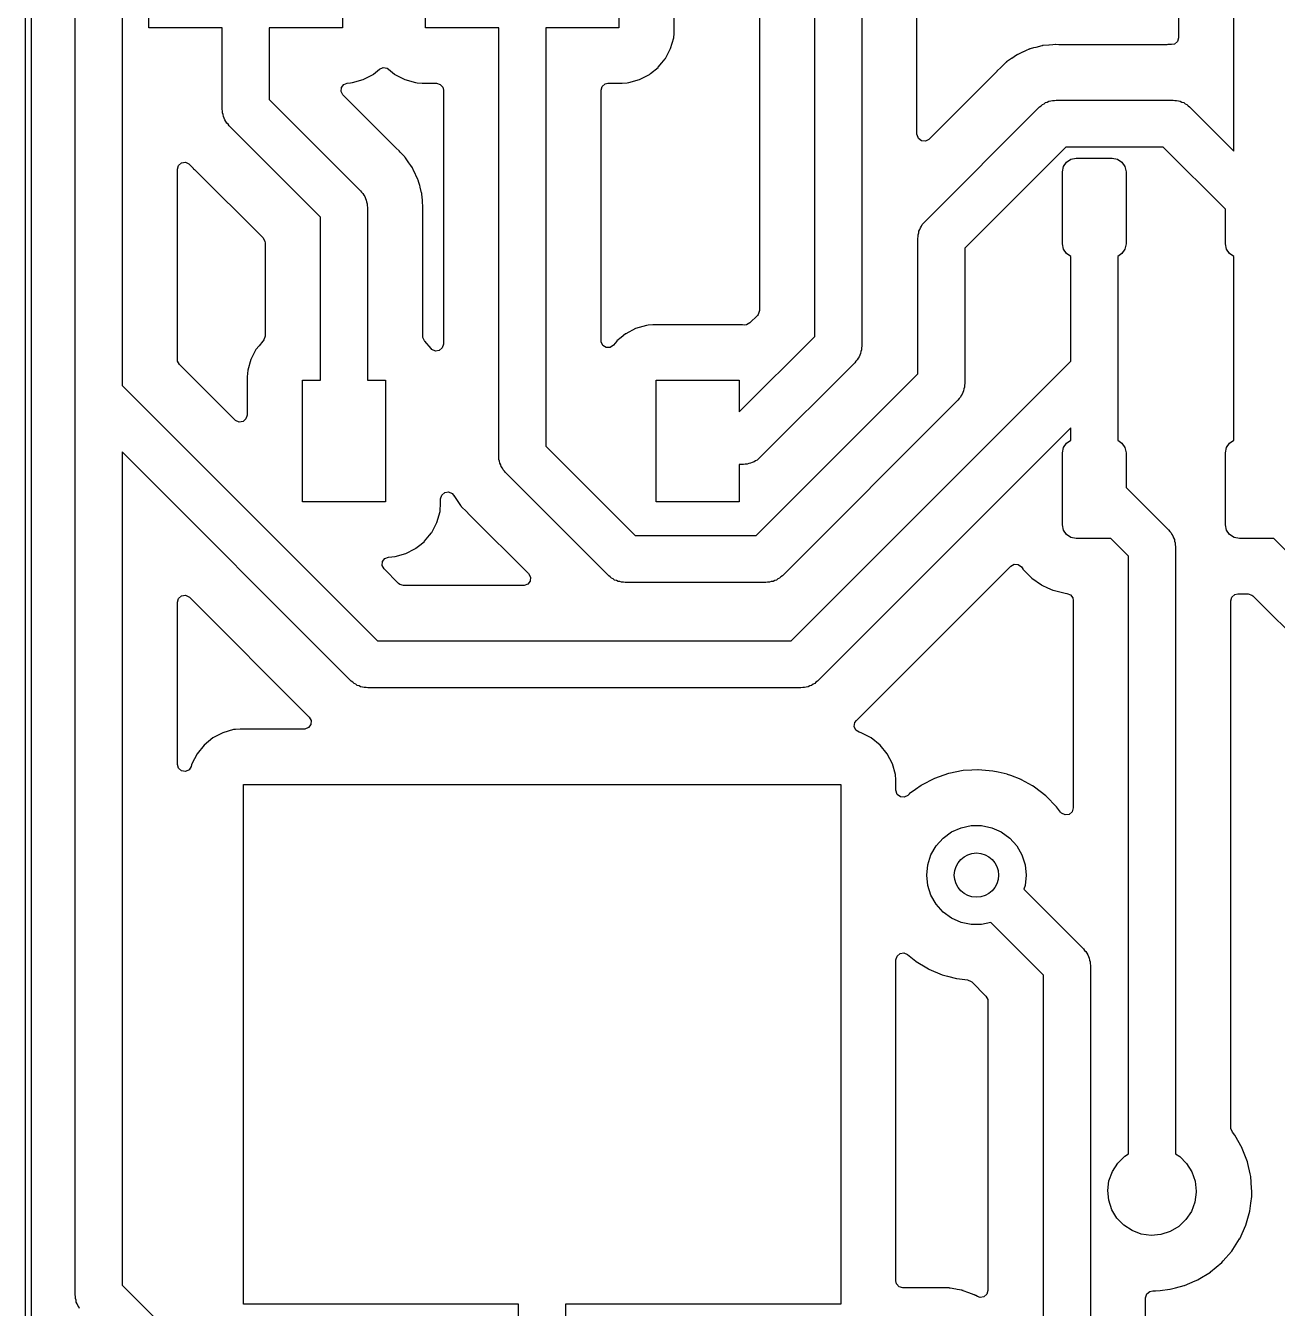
# Model space of a CAD drawing. Extents: x 86.3 to 160.1, y -151.8 to -76.2.
# Drawn here: x 86.31 to 108.95, y -124.04 to -100.84 of the extents above; entities that cross this region are included whole.
import ezdxf

# ---------------------------------------------------------------- set-up
doc = ezdxf.new("R2010")
doc.units = 0
doc.layers.add('BLACK', color=7, linetype='CONTINUOUS')

msp = doc.modelspace()

# ---------------------------------------------------------------- linework, layer by layer
at = {"layer": 'BLACK', "linetype": 'CONTINUOUS'}
for p, q in [((86.31, -151.765), (86.31, -76.2)), ((86.41, -76.25), (86.41, -151.715)), ((87.205, -123.795), (87.205, -95.885)), ((88.055, -96.061), (88.055, -107.349)), ((98.0405, -100.943), (98.0405, -99.0272)), ((88.54, -100.885), (88.54, -99.085)), ((92.04, -99.085), (92.04, -100.885)), ((93.54, -100.885), (93.54, -99.085)), ((97.04, -99.085), (97.04, -100.885)), ((100.58, -106.464), (100.58, -99.1475)), ((101.43, -99.1475), (101.43, -106.64)), ((99.5795, -99.7247), (99.5795, -105.997)), ((108.16, -103.114), (108.16, -99.695)), ((107.159, -99.8085), (107.159, -101.062)), ((102.43, -102.812), (102.43, -100.186)), ((89.865, -100.885), (88.54, -100.885)), ((89.865, -102.355), (89.865, -100.885)), ((92.04, -100.885), (90.715, -100.885)), ((90.715, -100.885), (90.715, -102.179)), ((94.865, -100.885), (93.54, -100.885)), ((94.865, -108.625), (94.865, -100.885)), ((97.04, -100.885), (95.715, -100.885)), ((95.715, -100.885), (95.715, -108.449)), ((97.9737, -101.258), (98.0298, -101.063)), ((98.0298, -101.063), (98.0365, -100.988)), ((98.0365, -100.988), (98.0403, -100.946)), ((98.0403, -100.946), (98.0405, -100.943)), ((98.0403, -100.946), (98.0403, -100.946)), ((107.139, -101.131), (107.086, -101.177)), ((107.159, -101.062), (107.139, -101.131)), ((97.8796, -101.439), (97.9737, -101.258)), ((104.352, -101.32), (104.252, -101.365)), ((104.354, -101.319), (104.352, -101.32)), ((104.419, -101.289), (104.354, -101.319)), ((104.449, -101.275), (104.419, -101.289)), ((104.454, -101.272), (104.449, -101.275)), ((104.449, -101.275), (104.449, -101.275)), ((104.459, -101.271), (104.454, -101.272)), ((104.463, -101.269), (104.459, -101.271)), ((104.467, -101.268), (104.463, -101.269)), ((104.472, -101.266), (104.467, -101.268)), ((104.478, -101.264), (104.472, -101.266)), ((104.54, -101.248), (104.478, -101.264)), ((104.478, -101.264), (104.478, -101.264)), ((104.579, -101.238), (104.54, -101.248)), ((104.581, -101.237), (104.579, -101.238)), ((104.687, -101.208), (104.581, -101.237)), ((104.692, -101.208), (104.687, -101.208)), ((104.697, -101.207), (104.692, -101.208)), ((104.701, -101.206), (104.697, -101.207)), ((104.707, -101.205), (104.701, -101.206)), ((104.712, -101.204), (104.707, -101.205)), ((104.816, -101.195), (104.712, -101.204)), ((104.712, -101.204), (104.712, -101.204)), ((104.818, -101.195), (104.816, -101.195)), ((104.884, -101.189), (104.818, -101.195)), ((104.928, -101.184), (104.884, -101.189)), ((104.933, -101.185), (104.928, -101.184)), ((104.994, -101.189), (104.933, -101.185)), ((104.933, -101.185), (104.933, -101.185)), ((105.003, -101.189), (104.994, -101.189)), ((106.947, -101.189), (105.003, -101.189)), ((106.965, -101.188), (106.947, -101.189)), ((106.966, -101.188), (106.965, -101.188)), ((106.967, -101.188), (106.966, -101.188)), ((106.973, -101.187), (106.967, -101.188)), ((106.967, -101.188), (106.967, -101.188)), ((107.031, -101.188), (106.973, -101.187)), ((107.086, -101.177), (107.031, -101.188)), ((97.7462, -101.6), (97.7511, -101.596)), ((97.7511, -101.596), (97.8169, -101.515)), ((97.8169, -101.515), (97.8755, -101.444)), ((97.8755, -101.444), (97.8796, -101.439)), ((97.8755, -101.444), (97.8755, -101.444)), ((103.951, -101.595), (103.876, -101.667)), ((103.953, -101.593), (103.951, -101.595)), ((104.017, -101.53), (103.953, -101.593)), ((104.036, -101.513), (104.017, -101.53)), ((104.039, -101.51), (104.036, -101.513)), ((104.042, -101.508), (104.039, -101.51)), ((104.043, -101.507), (104.042, -101.507)), ((104.042, -101.507), (104.042, -101.508)), ((104.047, -101.504), (104.043, -101.507)), ((104.043, -101.507), (104.043, -101.507)), ((104.051, -101.5), (104.047, -101.504)), ((104.142, -101.439), (104.051, -101.5)), ((104.144, -101.438), (104.142, -101.439)), ((104.23, -101.378), (104.144, -101.438)), ((104.234, -101.375), (104.23, -101.378)), ((104.239, -101.373), (104.234, -101.375)), ((104.243, -101.37), (104.239, -101.373)), ((104.247, -101.368), (104.243, -101.37)), ((104.252, -101.365), (104.247, -101.368)), ((92.2181, -101.875), (92.4135, -101.819)), ((92.4135, -101.819), (92.5936, -101.725)), ((92.5936, -101.725), (92.5985, -101.721)), ((92.5985, -101.721), (92.7104, -101.629)), ((92.7104, -101.629), (92.7758, -101.602)), ((92.7758, -101.602), (92.8457, -101.614)), ((92.8457, -101.614), (92.8696, -101.629)), ((92.8696, -101.629), (92.9815, -101.721)), ((92.9815, -101.721), (92.9864, -101.725)), ((92.9864, -101.725), (93.1665, -101.819)), ((93.1665, -101.819), (93.3619, -101.875)), ((97.2181, -101.875), (97.4135, -101.819)), ((97.4135, -101.819), (97.5936, -101.725)), ((97.5936, -101.725), (97.6117, -101.71)), ((97.6117, -101.71), (97.7462, -101.6)), ((103.859, -101.687), (102.646, -102.901)), ((103.871, -101.673), (103.859, -101.687)), ((103.873, -101.671), (103.871, -101.673)), ((103.876, -101.667), (103.873, -101.671)), ((103.873, -101.671), (103.873, -101.671)), ((92.0145, -102.035), (92.0195, -101.964)), ((92.0485, -102.098), (92.0145, -102.035)), ((92.0195, -101.964), (92.0621, -101.908)), ((92.0621, -101.908), (92.1264, -101.883)), ((92.1264, -101.883), (92.1841, -101.878)), ((92.1841, -101.878), (92.2181, -101.875)), ((93.3619, -101.875), (93.3935, -101.878)), ((93.3935, -101.878), (93.4794, -101.885)), ((93.4794, -101.885), (93.4794, -101.885)), ((93.4794, -101.885), (93.4822, -101.885)), ((93.4822, -101.885), (93.7385, -101.885)), ((93.7385, -101.885), (93.8066, -101.906)), ((93.8066, -101.906), (93.8531, -101.959)), ((93.8531, -101.959), (93.8645, -102.011)), ((93.8645, -102.011), (93.8645, -106.605)), ((96.7155, -102.011), (96.7355, -101.943)), ((96.7155, -106.544), (96.7155, -102.011)), ((96.7355, -101.943), (96.7892, -101.897)), ((96.7892, -101.897), (96.8415, -101.885)), ((96.8415, -101.885), (97.0978, -101.885)), ((97.0978, -101.885), (97.1006, -101.885)), ((97.1006, -101.885), (97.1865, -101.878)), ((97.1006, -101.885), (97.1006, -101.885)), ((97.1865, -101.878), (97.2181, -101.875)), ((90.715, -102.179), (92.3655, -103.829)), ((92.9927, -103.042), (92.0485, -102.098)), ((104.674, -102.295), (104.698, -102.271)), ((104.698, -102.271), (104.728, -102.256)), ((104.728, -102.256), (104.755, -102.236)), ((104.755, -102.236), (104.786, -102.226)), ((104.786, -102.226), (104.816, -102.211)), ((104.816, -102.211), (104.849, -102.206)), ((104.849, -102.206), (104.881, -102.195)), ((104.881, -102.195), (104.915, -102.195)), ((104.915, -102.195), (104.948, -102.19)), ((104.948, -102.19), (107.06, -102.19)), ((107.06, -102.19), (107.093, -102.195)), ((107.093, -102.195), (107.126, -102.195)), ((107.126, -102.195), (107.158, -102.206)), ((107.158, -102.206), (107.191, -102.211)), ((107.191, -102.211), (107.221, -102.226)), ((107.221, -102.226), (107.253, -102.236)), ((107.253, -102.236), (107.28, -102.256)), ((107.28, -102.256), (107.31, -102.271)), ((107.31, -102.271), (107.333, -102.295)), ((89.8702, -102.388), (89.865, -102.355)), ((89.8702, -102.421), (89.8702, -102.388)), ((89.8806, -102.453), (89.8702, -102.421)), ((89.8858, -102.486), (89.8806, -102.453)), ((89.901, -102.516), (89.8858, -102.486)), ((89.9113, -102.548), (89.901, -102.516)), ((102.569, -104.392), (104.647, -102.314)), ((104.647, -102.314), (104.674, -102.295)), ((107.333, -102.295), (107.361, -102.314)), ((107.361, -102.314), (108.16, -103.114)), ((89.931, -102.575), (89.9113, -102.548)), ((89.9462, -102.605), (89.931, -102.575)), ((89.9698, -102.628), (89.9462, -102.605)), ((89.9895, -102.656), (89.9698, -102.628)), ((91.64, -104.306), (89.9895, -102.656)), ((102.431, -102.821), (102.43, -102.812)), ((102.456, -102.887), (102.431, -102.821)), ((102.512, -102.93), (102.456, -102.887)), ((102.583, -102.935), (102.512, -102.93)), ((102.646, -102.901), (102.583, -102.935)), ((93.0066, -103.054), (92.9927, -103.042)), ((93.013, -103.059), (93.0066, -103.054)), ((93.0627, -103.111), (93.013, -103.059)), ((93.0848, -103.134), (93.0627, -103.111)), ((93.0869, -103.136), (93.0848, -103.134)), ((93.1503, -103.199), (93.0869, -103.136)), ((93.1673, -103.218), (93.1503, -103.199)), ((93.1697, -103.221), (93.1673, -103.218)), ((105.124, -103.04), (103.295, -104.869)), ((106.884, -103.04), (105.124, -103.04)), ((108.01, -104.166), (106.884, -103.04)), ((89.0555, -103.441), (89.0755, -103.373)), ((89.0555, -106.882), (89.0555, -103.441)), ((89.0755, -103.373), (89.1292, -103.326)), ((89.1292, -103.326), (89.1994, -103.316)), ((89.1994, -103.316), (89.264, -103.346)), ((89.264, -103.346), (89.2727, -103.354)), ((89.2727, -103.354), (89.3383, -103.423)), ((89.3383, -103.423), (89.3383, -103.423)), ((89.3383, -103.423), (89.342, -103.426)), ((89.342, -103.426), (89.3476, -103.431)), ((89.3476, -103.431), (89.3484, -103.431)), ((89.3484, -103.431), (89.3623, -103.443)), ((89.3623, -103.443), (90.6026, -104.684)), ((93.1723, -103.225), (93.1697, -103.221)), ((93.1726, -103.224), (93.1723, -103.225)), ((93.1732, -103.225), (93.1726, -103.224)), ((93.1729, -103.226), (93.1732, -103.225)), ((93.1763, -103.23), (93.1729, -103.226)), ((93.18, -103.234), (93.1763, -103.23)), ((93.2415, -103.325), (93.18, -103.234)), ((93.2425, -103.326), (93.2415, -103.325)), ((93.2746, -103.373), (93.2425, -103.326)), ((93.3052, -103.417), (93.2746, -103.373)), ((93.3075, -103.422), (93.3052, -103.417)), ((93.3098, -103.426), (93.3075, -103.422)), ((93.3121, -103.43), (93.3098, -103.426)), ((93.3151, -103.434), (93.3121, -103.43)), ((93.3199, -103.445), (93.3151, -103.434)), ((93.3603, -103.535), (93.3199, -103.445)), ((105.06, -103.49), (105.079, -103.394)), ((105.079, -103.394), (105.133, -103.313)), ((105.133, -103.313), (105.214, -103.259)), ((105.214, -103.259), (105.31, -103.24)), ((105.31, -103.24), (105.96, -103.24)), ((105.96, -103.24), (106.056, -103.259)), ((106.056, -103.259), (106.137, -103.313)), ((106.137, -103.313), (106.191, -103.394)), ((106.191, -103.394), (106.21, -103.49)), ((93.361, -103.536), (93.3603, -103.535)), ((93.3658, -103.546), (93.361, -103.536)), ((93.402, -103.624), (93.3658, -103.546)), ((93.4077, -103.636), (93.402, -103.624)), ((93.4091, -103.641), (93.4077, -103.636)), ((93.4107, -103.646), (93.4091, -103.641)), ((93.4122, -103.65), (93.4107, -103.646)), ((93.4144, -103.655), (93.4122, -103.65)), ((93.4158, -103.66), (93.4144, -103.655)), ((93.4208, -103.679), (93.4158, -103.66)), ((93.4158, -103.66), (93.4158, -103.66)), ((93.4359, -103.738), (93.4208, -103.679)), ((105.06, -104.79), (105.06, -103.49)), ((106.21, -103.49), (106.21, -104.79)), ((92.3655, -103.829), (92.3852, -103.857)), ((92.3852, -103.857), (92.4088, -103.88)), ((92.4088, -103.88), (92.424, -103.91)), ((92.424, -103.91), (92.4437, -103.937)), ((93.4421, -103.761), (93.4359, -103.738)), ((93.4425, -103.763), (93.4421, -103.761)), ((93.4717, -103.869), (93.4425, -103.763)), ((93.4722, -103.875), (93.4717, -103.869)), ((93.4731, -103.879), (93.4722, -103.875)), ((93.4739, -103.884), (93.4731, -103.879)), ((93.4752, -103.889), (93.4739, -103.884)), ((93.4757, -103.894), (93.4752, -103.889)), ((93.4845, -103.999), (93.4757, -103.894)), ((93.4757, -103.894), (93.4757, -103.894)), ((92.4437, -103.937), (92.454, -103.969)), ((92.454, -103.969), (92.4692, -103.999)), ((92.4692, -103.999), (92.4744, -104.032)), ((92.4744, -104.032), (92.4848, -104.064)), ((92.4848, -104.064), (92.4848, -104.097)), ((92.4848, -104.097), (92.49, -104.13)), ((92.49, -104.13), (92.49, -107.255)), ((93.4847, -104), (93.4845, -103.999)), ((93.4882, -104.036), (93.4847, -104)), ((93.4955, -104.11), (93.4882, -104.036)), ((93.4908, -104.176), (93.4951, -104.115)), ((93.4951, -104.115), (93.4955, -104.11)), ((93.4951, -104.115), (93.4951, -104.115)), ((91.64, -107.255), (91.64, -104.306)), ((93.4905, -104.185), (93.4908, -104.176)), ((93.4905, -106.457), (93.4905, -104.185)), ((108.01, -104.79), (108.01, -104.166)), ((102.45, -104.626), (102.461, -104.594)), ((102.461, -104.594), (102.466, -104.561)), ((102.466, -104.561), (102.481, -104.531)), ((102.481, -104.531), (102.491, -104.5)), ((102.491, -104.5), (102.511, -104.473)), ((102.511, -104.473), (102.526, -104.443)), ((102.526, -104.443), (102.55, -104.419)), ((102.55, -104.419), (102.569, -104.392)), ((90.6026, -104.684), (90.6366, -104.746)), ((90.6366, -104.746), (90.6395, -104.773)), ((90.6395, -104.773), (90.6395, -106.457)), ((102.445, -104.693), (102.45, -104.66)), ((102.445, -107.139), (102.445, -104.693)), ((102.45, -104.66), (102.45, -104.626)), ((105.079, -104.886), (105.06, -104.79)), ((106.21, -104.79), (106.191, -104.886)), ((108.029, -104.886), (108.01, -104.79)), ((103.295, -104.869), (103.295, -107.315)), ((105.133, -104.967), (105.079, -104.886)), ((105.21, -105.018), (105.133, -104.967)), ((105.21, -106.914), (105.21, -105.018)), ((106.137, -104.967), (106.06, -105.018)), ((106.06, -105.018), (106.06, -108.342)), ((106.191, -104.886), (106.137, -104.967)), ((108.083, -104.967), (108.029, -104.886)), ((108.16, -105.018), (108.083, -104.967)), ((108.16, -108.342), (108.16, -105.018)), ((99.5795, -105.997), (99.5595, -106.065)), ((99.4078, -106.221), (99.3455, -106.255)), ((99.5426, -106.086), (99.4078, -106.221)), ((99.5595, -106.065), (99.5426, -106.086)), ((90.6395, -106.457), (90.6195, -106.525)), ((93.4934, -106.484), (93.4905, -106.457)), ((97.1565, -106.419), (97.0793, -106.482)), ((97.1614, -106.415), (97.1565, -106.419)), ((97.1565, -106.419), (97.1565, -106.419)), ((97.3415, -106.321), (97.1614, -106.415)), ((97.5369, -106.265), (97.3415, -106.321)), ((97.5685, -106.262), (97.5369, -106.265)), ((97.6544, -106.255), (97.5685, -106.262)), ((97.6572, -106.254), (97.6544, -106.255)), ((97.6544, -106.255), (97.6544, -106.255)), ((99.2728, -106.254), (97.6572, -106.254)), ((99.215, -107.829), (100.58, -106.464)), ((99.3075, -106.258), (99.2728, -106.254)), ((99.3455, -106.255), (99.3075, -106.258)), ((90.5304, -106.634), (90.4754, -106.701)), ((90.5999, -106.549), (90.5304, -106.634)), ((90.6039, -106.544), (90.5999, -106.549)), ((90.6053, -106.543), (90.6039, -106.544)), ((90.6195, -106.525), (90.6053, -106.543)), ((93.5262, -106.544), (93.4934, -106.484)), ((93.5301, -106.549), (93.5261, -106.544)), ((93.5261, -106.544), (93.5262, -106.544)), ((93.6409, -106.685), (93.5301, -106.549)), ((93.656, -106.7), (93.6409, -106.685)), ((93.8445, -106.673), (93.7908, -106.72)), ((93.8645, -106.605), (93.8445, -106.673)), ((96.7174, -106.565), (96.7155, -106.544)), ((96.7488, -106.629), (96.7174, -106.565)), ((96.8096, -106.666), (96.7488, -106.629)), ((96.8806, -106.663), (96.8096, -106.666)), ((96.9391, -106.623), (96.8806, -106.663)), ((96.9999, -106.549), (96.9391, -106.623)), ((97.0039, -106.544), (96.9999, -106.549)), ((97.0793, -106.482), (97.0039, -106.544)), ((101.43, -106.64), (101.425, -106.673)), ((101.425, -106.673), (101.425, -106.706)), ((89.0584, -106.909), (89.0555, -106.882)), ((89.0924, -106.971), (89.0584, -106.909)), ((90.3813, -106.882), (90.3252, -107.077)), ((90.4754, -106.701), (90.3813, -106.882)), ((93.7206, -106.73), (93.656, -106.7)), ((93.7908, -106.72), (93.7206, -106.73)), ((100.154, -111.97), (105.21, -106.914)), ((101.325, -106.913), (101.306, -106.941)), ((101.349, -106.89), (101.325, -106.913)), ((101.364, -106.86), (101.349, -106.89)), ((101.384, -106.833), (101.364, -106.86)), ((101.394, -106.801), (101.384, -106.833)), ((101.409, -106.771), (101.394, -106.801)), ((101.414, -106.738), (101.409, -106.771)), ((101.425, -106.706), (101.414, -106.738)), ((90.0994, -107.978), (89.0924, -106.971)), ((90.3252, -107.077), (90.3145, -107.197)), ((99.519, -110.065), (102.445, -107.139)), ((101.306, -106.941), (99.5905, -108.656)), ((88.055, -107.349), (92.676, -111.97)), ((90.3145, -107.197), (90.3145, -107.889)), ((91.315, -109.455), (91.315, -107.255)), ((91.315, -107.255), (91.64, -107.255)), ((92.49, -107.255), (92.815, -107.255)), ((92.815, -107.255), (92.815, -109.455)), ((97.715, -109.455), (97.715, -107.255)), ((97.715, -107.255), (99.215, -107.255)), ((99.215, -107.255), (99.215, -107.829)), ((103.29, -107.381), (103.279, -107.413)), ((103.295, -107.315), (103.29, -107.348)), ((103.29, -107.348), (103.29, -107.381)), ((103.171, -107.616), (99.9955, -110.791)), ((103.19, -107.588), (103.171, -107.616)), ((103.214, -107.565), (103.19, -107.588)), ((103.229, -107.535), (103.214, -107.565)), ((103.249, -107.508), (103.229, -107.535)), ((103.259, -107.476), (103.249, -107.508)), ((103.274, -107.446), (103.259, -107.476)), ((103.279, -107.413), (103.274, -107.446)), ((90.106, -107.985), (90.0994, -107.978)), ((90.1706, -108.014), (90.106, -107.985)), ((90.2408, -108.004), (90.1706, -108.014)), ((90.2945, -107.957), (90.2408, -108.004)), ((90.3145, -107.889), (90.2945, -107.957)), ((105.21, -108.116), (100.631, -112.696)), ((105.21, -108.342), (105.21, -108.116)), ((92.1995, -112.696), (88.055, -108.551)), ((88.055, -108.551), (88.055, -123.619)), ((95.715, -108.449), (97.331, -110.065)), ((105.06, -108.57), (105.079, -108.474)), ((105.079, -108.474), (105.133, -108.393)), ((105.133, -108.393), (105.21, -108.342)), ((106.06, -108.342), (106.137, -108.393)), ((106.137, -108.393), (106.191, -108.474)), ((106.191, -108.474), (106.21, -108.57)), ((108.01, -108.57), (108.029, -108.474)), ((108.029, -108.474), (108.083, -108.393)), ((108.083, -108.393), (108.16, -108.342)), ((94.8702, -108.658), (94.865, -108.625)), ((94.8702, -108.691), (94.8702, -108.658)), ((94.8806, -108.723), (94.8702, -108.691)), ((94.8858, -108.756), (94.8806, -108.723)), ((94.901, -108.786), (94.8858, -108.756)), ((94.9113, -108.818), (94.901, -108.786)), ((99.29, -108.78), (99.215, -108.78)), ((99.215, -108.78), (99.215, -109.455)), ((99.323, -108.775), (99.29, -108.78)), ((99.3565, -108.775), (99.323, -108.775)), ((99.3883, -108.764), (99.3565, -108.775)), ((99.4213, -108.759), (99.3883, -108.764)), ((99.4511, -108.744), (99.4213, -108.759)), ((99.4829, -108.734), (99.4511, -108.744)), ((99.51, -108.714), (99.4829, -108.734)), ((99.5398, -108.699), (99.51, -108.714)), ((99.5635, -108.675), (99.5398, -108.699)), ((99.5905, -108.656), (99.5635, -108.675)), ((105.06, -109.87), (105.06, -108.57)), ((106.21, -108.57), (106.21, -109.194)), ((108.01, -109.87), (108.01, -108.57)), ((94.931, -108.845), (94.9113, -108.818)), ((94.9462, -108.875), (94.931, -108.845)), ((94.9698, -108.898), (94.9462, -108.875)), ((94.9895, -108.926), (94.9698, -108.898)), ((96.8545, -110.791), (94.9895, -108.926)), ((106.21, -109.194), (106.981, -109.964)), ((92.815, -109.455), (91.315, -109.455)), ((93.8155, -109.402), (93.8355, -109.334)), ((93.8155, -109.513), (93.8155, -109.402)), ((93.8355, -109.334), (93.8892, -109.287)), ((93.8892, -109.287), (93.9594, -109.277)), ((93.9594, -109.277), (94.024, -109.307)), ((94.024, -109.307), (94.0493, -109.337)), ((94.0493, -109.337), (94.0498, -109.338)), ((94.0498, -109.338), (94.0528, -109.343)), ((94.0528, -109.343), (94.1125, -109.429)), ((94.1125, -109.429), (94.1135, -109.43)), ((94.1135, -109.43), (94.175, -109.521)), ((99.215, -109.455), (97.715, -109.455)), ((93.7487, -109.828), (93.8048, -109.633)), ((93.8048, -109.633), (93.8089, -109.586)), ((93.8089, -109.586), (93.8153, -109.516)), ((93.8153, -109.516), (93.8155, -109.513)), ((93.8153, -109.516), (93.8153, -109.516)), ((94.175, -109.521), (94.1787, -109.525)), ((94.1787, -109.525), (94.1821, -109.529)), ((94.1821, -109.529), (94.1818, -109.53)), ((94.1818, -109.53), (94.1824, -109.53)), ((94.1824, -109.53), (94.1827, -109.53)), ((94.1827, -109.53), (94.1853, -109.534)), ((94.1853, -109.534), (94.1877, -109.537)), ((94.1877, -109.537), (94.2047, -109.556)), ((94.2047, -109.556), (94.2681, -109.619)), ((94.2681, -109.619), (94.2702, -109.621)), ((94.2702, -109.621), (94.342, -109.696)), ((94.342, -109.696), (94.3463, -109.7)), ((94.3463, -109.7), (94.3484, -109.701)), ((94.3484, -109.701), (94.3623, -109.713)), ((94.3623, -109.713), (95.4034, -110.754)), ((93.6546, -110.009), (93.7487, -109.828)), ((105.079, -109.966), (105.06, -109.87)), ((108.029, -109.966), (108.01, -109.87)), ((93.4364, -110.239), (93.5212, -110.17)), ((93.5212, -110.17), (93.5261, -110.166)), ((93.5261, -110.166), (93.6144, -110.058)), ((93.6144, -110.058), (93.6505, -110.014)), ((93.6505, -110.014), (93.6546, -110.009)), ((93.6505, -110.014), (93.6505, -110.014)), ((97.331, -110.065), (99.519, -110.065)), ((105.133, -110.047), (105.079, -109.966)), ((105.214, -110.101), (105.133, -110.047)), ((105.31, -110.12), (105.214, -110.101)), ((105.934, -110.12), (105.31, -110.12)), ((106.255, -110.441), (105.934, -110.12)), ((106.981, -109.964), (107, -109.992)), ((107, -109.992), (107.024, -110.015)), ((107.024, -110.015), (107.039, -110.045)), ((107.039, -110.045), (107.059, -110.072)), ((107.059, -110.072), (107.069, -110.104)), ((107.069, -110.104), (107.084, -110.134)), ((107.084, -110.134), (107.089, -110.167)), ((107.089, -110.167), (107.1, -110.199)), ((108.083, -110.047), (108.029, -109.966)), ((108.164, -110.101), (108.083, -110.047)), ((108.26, -110.12), (108.164, -110.101)), ((108.884, -110.12), (108.26, -110.12)), ((111.255, -112.491), (108.884, -110.12)), ((92.9931, -110.445), (93.1885, -110.389)), ((93.1885, -110.389), (93.3509, -110.304)), ((93.3509, -110.304), (93.3629, -110.298)), ((93.3629, -110.298), (93.3686, -110.295)), ((93.3629, -110.298), (93.3629, -110.298)), ((93.3686, -110.295), (93.4364, -110.239)), ((107.1, -110.199), (107.1, -110.232)), ((107.1, -110.232), (107.105, -110.265)), ((107.105, -110.265), (107.105, -121.248)), ((92.7572, -110.608), (92.7623, -110.537)), ((92.7912, -110.67), (92.7572, -110.608)), ((92.7623, -110.537), (92.8048, -110.48)), ((92.8048, -110.48), (92.8729, -110.456)), ((92.8728, -110.456), (92.9931, -110.445)), ((92.8729, -110.456), (92.8728, -110.456)), ((101.418, -113.323), (104.125, -110.616)), ((104.125, -110.616), (104.187, -110.582)), ((104.187, -110.582), (104.258, -110.587)), ((104.258, -110.587), (104.317, -110.633)), ((104.317, -110.633), (104.343, -110.67)), ((106.255, -121.248), (106.255, -110.441)), ((93.0536, -110.933), (92.7912, -110.67)), ((95.4034, -110.754), (95.4375, -110.817)), ((95.4375, -110.817), (95.4324, -110.888)), ((96.8815, -110.81), (96.8545, -110.791)), ((96.9052, -110.834), (96.8815, -110.81)), ((96.935, -110.849), (96.9052, -110.834)), ((96.9621, -110.869), (96.935, -110.849)), ((96.9939, -110.879), (96.9621, -110.869)), ((99.8879, -110.869), (99.8561, -110.879)), ((99.915, -110.849), (99.8879, -110.869)), ((99.9448, -110.834), (99.915, -110.849)), ((99.9685, -110.81), (99.9448, -110.834)), ((99.9955, -110.791), (99.9685, -110.81)), ((104.343, -110.67), (104.347, -110.675)), ((104.347, -110.675), (104.505, -110.833)), ((104.505, -110.833), (104.509, -110.836)), ((104.509, -110.836), (104.509, -110.836)), ((104.509, -110.836), (104.68, -110.955)), ((93.0745, -110.949), (93.0536, -110.933)), ((93.1427, -110.969), (93.0745, -110.949)), ((95.3143, -110.969), (93.1427, -110.969)), ((95.3233, -110.969), (95.3143, -110.969)), ((95.3899, -110.944), (95.3233, -110.969)), ((95.4324, -110.888), (95.3899, -110.944)), ((97.0237, -110.894), (96.9939, -110.879)), ((97.0567, -110.899), (97.0237, -110.894)), ((97.0885, -110.91), (97.0567, -110.899)), ((97.122, -110.91), (97.0885, -110.91)), ((97.155, -110.915), (97.122, -110.91)), ((99.695, -110.915), (97.155, -110.915)), ((99.728, -110.91), (99.695, -110.915)), ((99.7615, -110.91), (99.728, -110.91)), ((99.7933, -110.899), (99.7615, -110.91)), ((99.8263, -110.894), (99.7933, -110.899)), ((99.8561, -110.879), (99.8263, -110.894)), ((104.68, -110.955), (104.688, -110.961)), ((104.688, -110.961), (104.79, -111.008)), ((104.79, -111.008), (104.886, -111.051)), ((104.886, -111.051), (104.886, -111.051)), ((104.886, -111.051), (104.891, -111.054)), ((104.891, -111.054), (105.107, -111.109)), ((89.0555, -111.271), (89.0755, -111.203)), ((89.0555, -114.204), (89.0555, -111.271)), ((89.0755, -111.203), (89.1292, -111.156)), ((89.1292, -111.156), (89.1994, -111.146)), ((89.1994, -111.146), (89.264, -111.175)), ((89.264, -111.175), (89.2706, -111.182)), ((89.2706, -111.182), (91.4384, -113.349)), ((105.107, -111.109), (105.139, -111.112)), ((105.139, -111.112), (105.205, -111.137)), ((105.205, -111.137), (105.247, -111.194)), ((105.247, -111.194), (105.254, -111.237)), ((105.254, -111.237), (105.254, -114.992)), ((108.105, -111.246), (108.126, -111.178)), ((108.105, -120.776), (108.105, -111.246)), ((108.126, -111.178), (108.179, -111.132)), ((108.179, -111.132), (108.231, -111.12)), ((108.231, -111.12), (108.417, -111.12)), ((108.417, -111.12), (108.485, -111.141)), ((108.485, -111.141), (108.506, -111.157)), ((108.506, -111.157), (110.218, -112.869)), ((92.676, -111.97), (100.154, -111.97)), ((92.2265, -112.715), (92.1995, -112.696)), ((92.2502, -112.739), (92.2265, -112.715)), ((100.603, -112.715), (100.58, -112.739)), ((100.631, -112.696), (100.603, -112.715)), ((92.28, -112.754), (92.2502, -112.739)), ((92.3071, -112.774), (92.28, -112.754)), ((92.3389, -112.784), (92.3071, -112.774)), ((92.3687, -112.799), (92.3389, -112.784)), ((92.4017, -112.804), (92.3687, -112.799)), ((92.4335, -112.815), (92.4017, -112.804)), ((92.467, -112.815), (92.4335, -112.815)), ((92.5, -112.82), (92.467, -112.815)), ((100.33, -112.82), (92.5, -112.82)), ((100.363, -112.815), (100.33, -112.82)), ((100.396, -112.815), (100.363, -112.815)), ((100.428, -112.804), (100.396, -112.815)), ((100.461, -112.799), (100.428, -112.804)), ((100.491, -112.784), (100.461, -112.799)), ((100.523, -112.774), (100.491, -112.784)), ((100.55, -112.754), (100.523, -112.774)), ((100.58, -112.739), (100.55, -112.754)), ((91.4384, -113.349), (91.4725, -113.412)), ((91.4725, -113.412), (91.4674, -113.483)), ((101.305, -113.448), (101.333, -113.408)), ((101.333, -113.408), (101.376, -113.367)), ((101.376, -113.367), (101.401, -113.343)), ((101.401, -113.343), (101.406, -113.337)), ((101.406, -113.337), (101.418, -113.323)), ((89.8765, -113.631), (89.6964, -113.725)), ((90.0719, -113.575), (89.8765, -113.631)), ((90.1035, -113.572), (90.0719, -113.575)), ((90.1894, -113.565), (90.1035, -113.572)), ((90.1922, -113.564), (90.1894, -113.565)), ((90.1894, -113.565), (90.1894, -113.565)), ((91.3493, -113.564), (90.1922, -113.564)), ((91.3583, -113.564), (91.3493, -113.564)), ((91.4249, -113.539), (91.3583, -113.564)), ((91.4674, -113.483), (91.4249, -113.539)), ((101.296, -113.518), (101.305, -113.448)), ((101.326, -113.582), (101.296, -113.518)), ((101.385, -113.62), (101.326, -113.582)), ((101.423, -113.631), (101.385, -113.62)), ((101.604, -113.725), (101.423, -113.631)), ((89.5389, -113.854), (89.4104, -114.011)), ((89.6964, -113.725), (89.5389, -113.854)), ((101.761, -113.854), (101.604, -113.725)), ((101.89, -114.011), (101.761, -113.854)), ((89.4104, -114.011), (89.3163, -114.192)), ((101.984, -114.192), (101.89, -114.011)), ((89.0759, -114.273), (89.0555, -114.204)), ((89.1299, -114.319), (89.0759, -114.273)), ((89.2002, -114.329), (89.1299, -114.319)), ((89.2646, -114.299), (89.2002, -114.329)), ((89.3026, -114.239), (89.2646, -114.299)), ((89.3098, -114.214), (89.3026, -114.239)), ((89.3163, -114.192), (89.3098, -114.214)), ((102.04, -114.387), (101.984, -114.192)), ((103.262, -114.316), (103.007, -114.366)), ((103.266, -114.315), (103.262, -114.316)), ((103.262, -114.316), (103.262, -114.316)), ((103.421, -114.306), (103.266, -114.315)), ((103.53, -114.3), (103.421, -114.306)), ((103.535, -114.3), (103.53, -114.3)), ((103.53, -114.3), (103.53, -114.3)), ((103.803, -114.323), (103.535, -114.3)), ((103.895, -114.344), (103.803, -114.323)), ((104.061, -114.383), (103.895, -114.344)), ((90.25, -123.965), (90.25, -114.565)), ((90.25, -114.565), (101.05, -114.565)), ((101.05, -114.565), (101.05, -123.965)), ((102.04, -114.393), (102.04, -114.387)), ((102.048, -114.479), (102.04, -114.393)), ((102.05, -114.507), (102.048, -114.479)), ((102.05, -114.671), (102.05, -114.507)), ((102.506, -114.583), (102.4, -114.659)), ((102.509, -114.58), (102.506, -114.583)), ((102.506, -114.583), (102.506, -114.583)), ((102.748, -114.456), (102.509, -114.58)), ((103.002, -114.367), (102.748, -114.456)), ((103.007, -114.366), (103.002, -114.367)), ((103.007, -114.366), (103.007, -114.366)), ((104.065, -114.384), (104.061, -114.383)), ((104.061, -114.383), (104.061, -114.383)), ((104.126, -114.407), (104.065, -114.384)), ((104.312, -114.479), (104.126, -114.407)), ((104.316, -114.481), (104.312, -114.479)), ((104.312, -114.479), (104.312, -114.479)), ((104.32, -114.483), (104.316, -114.481)), ((104.516, -114.593), (104.32, -114.483)), ((104.32, -114.483), (104.32, -114.483)), ((102.074, -114.745), (102.05, -114.671)), ((102.13, -114.788), (102.074, -114.745)), ((102.2, -114.795), (102.13, -114.788)), ((102.263, -114.763), (102.2, -114.795)), ((102.287, -114.74), (102.263, -114.763)), ((102.29, -114.737), (102.287, -114.74)), ((102.287, -114.74), (102.287, -114.74)), ((102.4, -114.659), (102.29, -114.737)), ((104.551, -114.612), (104.516, -114.593)), ((104.555, -114.615), (104.551, -114.612)), ((104.761, -114.773), (104.555, -114.615)), ((104.765, -114.776), (104.761, -114.773)), ((104.954, -114.968), (104.765, -114.776)), ((105.027, -115.067), (104.954, -114.968)), ((105.254, -114.992), (105.234, -115.06)), ((105.046, -115.087), (105.027, -115.067)), ((105.111, -115.117), (105.046, -115.087)), ((105.181, -115.107), (105.111, -115.117)), ((105.234, -115.06), (105.181, -115.107)), ((102.903, -115.536), (103.055, -115.426)), ((103.055, -115.426), (103.227, -115.349)), ((103.227, -115.349), (103.411, -115.31)), ((103.411, -115.31), (103.599, -115.31)), ((103.599, -115.31), (103.783, -115.349)), ((103.783, -115.349), (103.955, -115.426)), ((103.955, -115.426), (104.107, -115.536)), ((102.683, -115.839), (102.777, -115.676)), ((102.777, -115.676), (102.903, -115.536)), ((104.107, -115.536), (104.233, -115.676)), ((104.233, -115.676), (104.327, -115.839)), ((102.625, -116.018), (102.683, -115.839)), ((104.327, -115.839), (104.385, -116.018)), ((102.605, -116.205), (102.625, -116.018)), ((102.625, -116.392), (102.605, -116.205)), ((104.385, -116.018), (104.405, -116.205)), ((104.405, -116.205), (104.385, -116.392)), ((102.683, -116.571), (102.625, -116.392)), ((104.385, -116.392), (104.363, -116.462)), ((102.777, -116.734), (102.683, -116.571)), ((104.363, -116.462), (105.44, -117.539)), ((102.903, -116.874), (102.777, -116.734)), ((103.055, -116.984), (102.903, -116.874)), ((103.227, -117.061), (103.055, -116.984)), ((103.411, -117.1), (103.227, -117.061)), ((103.599, -117.1), (103.411, -117.1)), ((103.764, -117.065), (103.599, -117.1)), ((104.715, -118.016), (103.764, -117.065)), ((105.44, -117.539), (105.46, -117.566)), ((105.46, -117.566), (105.484, -117.59)), ((105.484, -117.59), (105.499, -117.62)), ((102.05, -117.737), (102.071, -117.669)), ((102.05, -123.543), (102.05, -117.737)), ((102.071, -117.669), (102.124, -117.622)), ((102.124, -117.622), (102.194, -117.612)), ((102.194, -117.612), (102.256, -117.639)), ((102.256, -117.639), (102.409, -117.764)), ((102.409, -117.764), (102.413, -117.766)), ((102.413, -117.766), (102.413, -117.766)), ((102.413, -117.766), (102.609, -117.884)), ((105.499, -117.62), (105.518, -117.647)), ((105.518, -117.647), (105.529, -117.679)), ((105.529, -117.679), (105.544, -117.708)), ((105.544, -117.708), (105.549, -117.741)), ((105.549, -117.741), (105.56, -117.773)), ((105.56, -117.773), (105.56, -117.807)), ((105.56, -117.807), (105.565, -117.84)), ((102.609, -117.884), (102.64, -117.903)), ((102.64, -117.903), (102.644, -117.904)), ((102.644, -117.904), (102.644, -117.904)), ((102.644, -117.904), (102.884, -118.006)), ((102.884, -118.006), (102.884, -118.006)), ((102.884, -118.006), (102.888, -118.008)), ((102.888, -118.008), (102.984, -118.033)), ((102.984, -118.033), (103.144, -118.075)), ((104.715, -127.13), (104.715, -118.016)), ((105.565, -117.84), (105.565, -127.379)), ((103.144, -118.075), (103.144, -118.075)), ((103.144, -118.075), (103.148, -118.077)), ((103.148, -118.077), (103.152, -118.077)), ((103.152, -118.077), (103.152, -118.077)), ((103.152, -118.077), (103.346, -118.1)), ((103.346, -118.1), (103.411, -118.128)), ((103.411, -118.128), (103.42, -118.136)), ((103.42, -118.136), (103.677, -118.393)), ((103.677, -118.393), (103.711, -118.456)), ((103.711, -118.456), (103.714, -118.482)), ((103.714, -118.482), (103.714, -123.717)), ((108.106, -120.788), (108.105, -120.776)), ((108.133, -120.854), (108.106, -120.788)), ((108.177, -120.91), (108.133, -120.854)), ((108.31, -121.143), (108.177, -120.91)), ((106.06, -121.414), (106.187, -121.29)), ((106.187, -121.29), (106.255, -121.248)), ((107.105, -121.248), (107.181, -121.297)), ((107.181, -121.297), (107.307, -121.423)), ((108.311, -121.147), (108.31, -121.143)), ((108.405, -121.388), (108.311, -121.147)), ((108.311, -121.147), (108.311, -121.147)), ((105.963, -121.564), (106.06, -121.414)), ((107.307, -121.423), (107.401, -121.574)), ((108.407, -121.392), (108.405, -121.388)), ((108.413, -121.419), (108.407, -121.392)), ((108.455, -121.606), (108.413, -121.419)), ((105.88, -121.909), (105.902, -121.732)), ((105.902, -121.732), (105.963, -121.564)), ((107.401, -121.574), (107.46, -121.743)), ((107.46, -121.743), (107.48, -121.92)), ((108.466, -121.653), (108.455, -121.606)), ((108.466, -121.658), (108.466, -121.653)), ((108.482, -121.868), (108.466, -121.658)), ((108.466, -121.658), (108.466, -121.658)), ((105.897, -122.086), (105.88, -121.909)), ((107.48, -121.942), (107.455, -122.119)), ((107.48, -121.92), (107.48, -121.942)), ((108.486, -121.92), (108.482, -121.868)), ((108.483, -122.014), (108.486, -121.92)), ((105.954, -122.256), (105.897, -122.086)), ((107.455, -122.119), (107.392, -122.286)), ((108.449, -122.28), (108.467, -122.139)), ((108.467, -122.139), (108.483, -122.018)), ((108.483, -122.018), (108.483, -122.014)), ((108.483, -122.018), (108.483, -122.018)), ((106.046, -122.408), (105.954, -122.256)), ((106.17, -122.536), (106.046, -122.408)), ((107.293, -122.434), (107.164, -122.557)), ((107.392, -122.286), (107.293, -122.434)), ((108.377, -122.538), (108.413, -122.407)), ((108.413, -122.407), (108.448, -122.284)), ((108.448, -122.284), (108.449, -122.28)), ((108.448, -122.284), (108.448, -122.284)), ((106.319, -122.634), (106.17, -122.536)), ((106.486, -122.696), (106.319, -122.634)), ((106.663, -122.72), (106.486, -122.696)), ((106.841, -122.704), (106.663, -122.72)), ((107.01, -122.649), (106.841, -122.704)), ((107.164, -122.557), (107.01, -122.649)), ((108.267, -122.782), (108.377, -122.538)), ((108.142, -122.975), (108.264, -122.785)), ((108.264, -122.785), (108.267, -122.782)), ((108.264, -122.785), (108.264, -122.785)), ((107.968, -123.182), (108.119, -123.01)), ((108.119, -123.01), (108.122, -123.007)), ((108.119, -123.01), (108.119, -123.01)), ((108.122, -123.007), (108.142, -122.975)), ((107.518, -123.519), (107.737, -123.383)), ((107.737, -123.383), (107.741, -123.381)), ((107.737, -123.383), (107.737, -123.383)), ((107.741, -123.381), (107.841, -123.296)), ((107.841, -123.296), (107.942, -123.211)), ((107.942, -123.211), (107.946, -123.208)), ((107.942, -123.211), (107.942, -123.211)), ((107.946, -123.208), (107.968, -123.182)), ((88.055, -123.619), (91.7, -127.264)), ((102.062, -123.596), (102.05, -123.543)), ((102.108, -123.649), (102.062, -123.596)), ((107.103, -123.67), (107.263, -123.628)), ((107.263, -123.628), (107.268, -123.627)), ((107.268, -123.627), (107.463, -123.543)), ((107.463, -123.543), (107.509, -123.523)), ((107.509, -123.523), (107.514, -123.522)), ((107.509, -123.523), (107.509, -123.523)), ((107.514, -123.522), (107.518, -123.519)), ((107.518, -123.519), (107.518, -123.519)), ((87.2102, -123.828), (87.205, -123.795)), ((87.2102, -123.861), (87.2102, -123.828)), ((87.2206, -123.893), (87.2102, -123.861)), ((102.176, -123.669), (102.108, -123.649)), ((102.757, -123.669), (102.176, -123.669)), ((102.775, -123.668), (102.757, -123.669)), ((102.776, -123.668), (102.775, -123.668)), ((102.777, -123.668), (102.776, -123.668)), ((102.783, -123.667), (102.777, -123.668)), ((102.777, -123.668), (102.777, -123.668)), ((102.884, -123.669), (102.783, -123.667)), ((102.887, -123.669), (102.884, -123.669)), ((102.89, -123.669), (102.887, -123.669)), ((102.979, -123.669), (102.89, -123.669)), ((102.981, -123.67), (102.979, -123.669)), ((103, -123.67), (102.981, -123.67)), ((102.981, -123.67), (102.981, -123.67)), ((103.005, -123.671), (103, -123.67)), ((103, -123.67), (103, -123.67)), ((103.009, -123.671), (103.005, -123.671)), ((103.013, -123.672), (103.009, -123.671)), ((103.014, -123.672), (103.013, -123.672)), ((103.013, -123.672), (103.013, -123.672)), ((103.019, -123.673), (103.014, -123.672)), ((103.014, -123.672), (103.014, -123.672)), ((103.025, -123.673), (103.019, -123.673)), ((103.03, -123.674), (103.025, -123.673)), ((103.133, -123.694), (103.03, -123.674)), ((103.03, -123.674), (103.03, -123.674)), ((103.134, -123.694), (103.133, -123.694)), ((103.155, -123.698), (103.134, -123.694)), ((103.243, -123.714), (103.155, -123.698)), ((103.248, -123.716), (103.243, -123.714)), ((103.252, -123.717), (103.248, -123.716)), ((103.257, -123.718), (103.252, -123.717)), ((103.262, -123.719), (103.257, -123.718)), ((103.267, -123.721), (103.262, -123.719)), ((103.365, -123.758), (103.267, -123.721)), ((103.367, -123.759), (103.365, -123.758)), ((103.462, -123.794), (103.367, -123.759)), ((103.47, -123.796), (103.462, -123.794)), ((103.475, -123.799), (103.47, -123.796)), ((103.479, -123.801), (103.475, -123.799)), ((103.483, -123.803), (103.479, -123.801)), ((103.488, -123.805), (103.483, -123.803)), ((103.493, -123.807), (103.488, -123.805)), ((103.524, -123.826), (103.493, -123.807)), ((103.493, -123.807), (103.493, -123.807)), ((103.57, -123.842), (103.524, -123.826)), ((103.641, -123.832), (103.57, -123.842)), ((103.694, -123.786), (103.641, -123.832)), ((103.714, -123.717), (103.694, -123.786)), ((106.565, -123.849), (106.585, -123.78)), ((106.565, -126.912), (106.565, -123.849)), ((106.585, -123.78), (106.639, -123.734)), ((106.639, -123.734), (106.696, -123.723)), ((106.696, -123.723), (106.723, -123.724)), ((106.723, -123.724), (106.738, -123.724)), ((106.738, -123.724), (106.738, -123.724)), ((106.738, -123.724), (106.743, -123.724)), ((106.743, -123.724), (106.826, -123.715)), ((106.826, -123.715), (107.004, -123.696)), ((107.004, -123.696), (107.009, -123.695)), ((107.004, -123.696), (107.004, -123.696)), ((107.009, -123.695), (107.103, -123.67)), ((87.2258, -123.926), (87.2206, -123.893)), ((87.241, -123.956), (87.2258, -123.926)), ((87.2513, -123.988), (87.241, -123.956)), ((87.271, -124.015), (87.2513, -123.988)), ((87.2862, -124.045), (87.271, -124.015)), ((95.225, -123.965), (90.25, -123.965)), ((95.225, -126.115), (95.225, -123.965)), ((101.05, -123.965), (96.075, -123.965)), ((96.075, -123.965), (96.075, -126.115))]:
    msp.add_line(p, q, dxfattribs=at)
at = {"layer": 'BLACK'}
msp.add_circle((103.505, -116.205), 0.4, dxfattribs=at)

doc.saveas('drawing.dxf')
